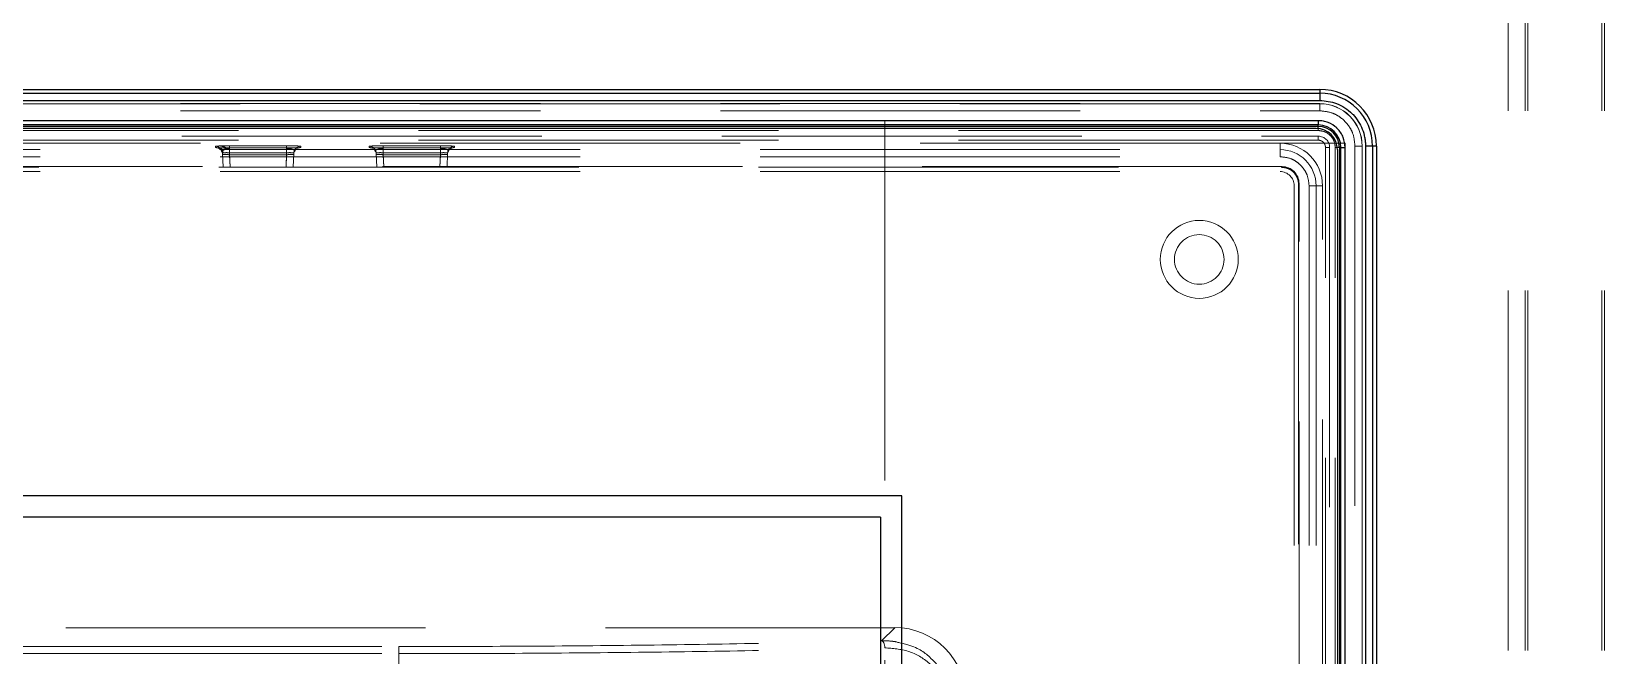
# Model space of a CAD drawing. Header units: millimetres. Extents: x 108 to 5832, y 144 to 4056.
# Drawn here: x 1357.6 to 1468.6, y 1583.6 to 1627.7 of the extents above; entities that cross this region are included whole.
import ezdxf

# ---------------------------------------------------------------- set-up
doc = ezdxf.new("R2010")
doc.units = ezdxf.units.MM
doc.header["$LTSCALE"] = 20
doc.linetypes.add('HIDDEN', pattern=[1.905, 1.27, -0.635])

msp = doc.modelspace()

# ---------------------------------------------------------------- linework, layer by layer
at = {"color": 1, "linetype": 'HIDDEN', "lineweight": 18}
for p, q in [((1461.8, 1761.81), (1461.8, 1137.81)), ((1463, 1761.81), (1463, 1137.81)), ((1463.2, 1761.81), (1463.2, 1137.81)), ((1468.4, 1761.81), (1468.4, 1137.81)), ((1468.6, 1761.81), (1468.6, 1137.81)), ((1417.8, 1519.81), (1417.8, 1719.81)), ((1139.5, 1622.61), (1448.5, 1622.61)), ((1448.5, 1622.6), (1139.5, 1622.6)), ((1139.5, 1622.1), (1448.5, 1622.1)), ((1448.5, 1622.61), (1448.5, 1622.6)), ((1448.5, 1622.1), (1448.5, 1622.6)), ((1448.4, 1620.71), (1139.6, 1620.71)), ((1139.6, 1620.31), (1448.4, 1620.31)), ((1448.4, 1620.02), (1139.6, 1620.02)), ((1448.4, 1620.71), (1448.4, 1620.86)), ((1448.4, 1620.31), (1448.4, 1620.02)), ((1445.7, 1619.81), (1142.3, 1619.81)), ((1142.3, 1619.36), (1445.7, 1619.36)), ((1142.3, 1618.86), (1445.7, 1618.86)), ((1370.56, 1619.6), (1370.56, 1619.51)), ((1371.1, 1618.11), (1371.06, 1619.12)), ((1371.56, 1619.63), (1371.56, 1619.14)), ((1375.59, 1619.63), (1371.56, 1619.63)), ((1371.56, 1619), (1371.56, 1619.48)), ((1371.56, 1619.48), (1375.59, 1619.48)), ((1375.59, 1619.48), (1371.56, 1619.48)), ((1371.6, 1618.11), (1371.56, 1619.14)), ((1375.59, 1619.14), (1371.56, 1619.14)), ((1371.56, 1619), (1371.6, 1618.11)), ((1371.56, 1619), (1375.59, 1619)), ((1375.56, 1618.11), (1375.59, 1619.14)), ((1375.56, 1618.11), (1375.59, 1619)), ((1375.59, 1619.63), (1375.59, 1619.14)), ((1375.59, 1619), (1375.59, 1619.48)), ((1376.06, 1618.11), (1376.09, 1619.12)), ((1376.59, 1619.51), (1376.59, 1619.6)), ((1381.41, 1619.6), (1381.41, 1619.51)), ((1381.91, 1619.12), (1381.95, 1618.11)), ((1382.41, 1619.63), (1382.41, 1619.14)), ((1386.44, 1619.63), (1382.41, 1619.63)), ((1382.41, 1619.48), (1382.41, 1619)), ((1382.41, 1619.48), (1386.44, 1619.48)), ((1386.44, 1619.48), (1382.41, 1619.48)), ((1382.45, 1618.11), (1382.41, 1619.14)), ((1386.44, 1619.14), (1382.41, 1619.14)), ((1382.45, 1618.11), (1382.41, 1619)), ((1382.41, 1619), (1386.44, 1619)), ((1386.41, 1618.11), (1386.44, 1619.14)), ((1386.41, 1618.11), (1386.44, 1619)), ((1386.44, 1619.63), (1386.44, 1619.14)), ((1386.44, 1619.48), (1386.44, 1619)), ((1386.91, 1618.11), (1386.94, 1619.12)), ((1387.44, 1619.51), (1387.44, 1619.6)), ((1445.7, 1619.81), (1445.7, 1619.36)), ((1450.3, 1619.81), (1445.7, 1619.81)), ((1445.7, 1619.36), (1445.7, 1618.86)), ((1448.91, 1381.71), (1448.91, 1619.52)), ((1449.2, 1619.51), (1448.91, 1619.51)), ((1449.2, 1619.51), (1449.2, 1381.71)), ((1449.6, 1381.71), (1449.6, 1619.51)), ((1449.74, 1619.51), (1449.6, 1619.51)), ((1450.3, 1379.81), (1450.3, 1619.81)), ((1451.49, 1619.61), (1450.99, 1619.61)), ((1450.99, 1619.61), (1450.99, 1381.61)), ((1451.49, 1381.61), (1451.49, 1619.61)), ((1451.49, 1619.61), (1451.5, 1619.61)), ((1451.5, 1619.61), (1451.5, 1381.61)), ((1445.85, 1618.16), (1142.16, 1618.16)), ((1142.2, 1618.11), (1445.8, 1618.11)), ((1142.3, 1617.81), (1445.7, 1617.81)), ((1446.7, 1616.81), (1446.7, 1384.41)), ((1447, 1616.91), (1447, 1384.31)), ((1447.04, 1384.27), (1447.04, 1616.96)), ((1447.75, 1616.81), (1448.25, 1616.81)), ((1447.75, 1616.81), (1447.75, 1384.41)), ((1448.25, 1616.81), (1448.7, 1616.81)), ((1448.25, 1616.81), (1448.25, 1384.41)), ((1448.7, 1384.41), (1448.7, 1616.81)), ((1169.5, 1585.61), (1418.51, 1585.61)), ((1418.51, 1585.61), (1417.58, 1584.69)), ((1204.5, 1584.28), (1383.5, 1584.28)), ((1204.5, 1583.78), (1383.5, 1583.78)), ((1383.5, 1584.28), (1383.5, 1583.78)), ((1383.5, 1583.78), (1383.5, 1429.34))]:
    msp.add_line(p, q, dxfattribs=at)
at = {"color": 7, "linetype": 'Continuous', "lineweight": 25}
for p, q in [((1139.5, 1623.61), (1448.5, 1623.61)), ((1139.5, 1623.34), (1448.5, 1623.34)), ((1448.5, 1623.61), (1448.5, 1623.34)), ((1448.5, 1623.34), (1448.5, 1622.84)), ((1139.5, 1622.84), (1448.5, 1622.84)), ((1448.4, 1621.4), (1139.6, 1621.4)), ((1448.4, 1621.1), (1139.6, 1621.1)), ((1139.6, 1621.01), (1448.4, 1621.01)), ((1448.4, 1621.4), (1448.4, 1621.1)), ((1448.4, 1621.01), (1448.4, 1621.1)), ((1448.25, 1620.86), (1139.75, 1620.86)), ((1449.75, 1619.36), (1449.75, 1381.86)), ((1449.99, 1619.51), (1449.9, 1619.51)), ((1449.9, 1619.51), (1449.9, 1381.71)), ((1449.99, 1619.51), (1450.29, 1619.51)), ((1449.99, 1381.71), (1449.99, 1619.51)), ((1450.29, 1381.71), (1450.29, 1619.51)), ((1451.73, 1619.61), (1451.73, 1381.61)), ((1452.23, 1619.61), (1451.73, 1619.61)), ((1452.23, 1619.61), (1452.23, 1381.61)), ((1452.5, 1619.61), (1452.23, 1619.61)), ((1452.5, 1619.61), (1452.5, 1381.61)), ((1419, 1594.91), (1169, 1594.91)), ((1419, 1406.31), (1419, 1594.91)), ((1417.5, 1593.41), (1170.5, 1593.41)), ((1417.5, 1593.41), (1417.5, 1407.81))]:
    msp.add_line(p, q, dxfattribs=at)
at = {"color": 8, "linetype": 'Continuous', "lineweight": 25}
for p, q in [((1448.4, 1620.86), (1448.4, 1621.01)), ((1449.9, 1619.51), (1449.74, 1619.51))]:
    msp.add_line(p, q, dxfattribs=at)
at = {"color": 1, "linetype": 'HIDDEN', "lineweight": 18, "flags": 128}
msp.add_lwpolyline([(1417.8, 1584.19), (1417.8, 1584.28), (1417.78, 1584.38), (1417.76, 1584.46), (1417.74, 1584.53), (1417.7, 1584.6), (1417.67, 1584.64), (1417.63, 1584.68), (1417.58, 1584.69)], dxfattribs=at)
at = {"color": 1, "linetype": 'HIDDEN', "lineweight": 18}
for radius in [2.75, 1.75]:
    msp.add_circle((1440, 1611.61), radius, dxfattribs=at)
at = {"color": 7, "linetype": 'Continuous', "lineweight": 25}
for centre, radius in [((1448.5, 1619.61), 4), ((1448.5, 1619.61), 3.73), ((1448.4, 1619.51), 1.59), ((1448.4, 1619.51), 1.49), ((1448.25, 1619.36), 1.5)]:
    msp.add_arc(centre, radius, 0, 90, dxfattribs=at)
at = {"color": 1, "linetype": 'HIDDEN', "lineweight": 18}
for centre, radius, start, end in [((1448.5, 1619.61), 3, 0, 90), ((1448.5, 1619.61), 2.99, 0, 90), ((1448.4, 1619.51), 0.8, 360, 90), ((1370.56, 1619.1), 0.5, 2.0162, 89.9935), ((1370.56, 1619.01), 0.5, 2.0106, 90.0133), ((1376.59, 1619.1), 0.5, 90.0065, 177.9838), ((1376.59, 1619.01), 0.5, 89.9867, 177.9894), ((1381.41, 1619.1), 0.5, 2.0162, 89.9935), ((1381.41, 1619.01), 0.5, 2.0106, 90.0201), ((1387.44, 1619.1), 0.5, 90.0036, 177.9799), ((1387.44, 1619.01), 0.5, 89.9867, 177.9894), ((1445.7, 1616.81), 3, 0, 90), ((1445.7, 1616.81), 2.55, 0, 90), ((1445.7, 1616.81), 1, 0, 90)]:
    msp.add_arc(centre, radius, start, end, dxfattribs=at)
for centre, major_axis, ratio, start_param, end_param in [((1445.84, 1616.96), (-0.85, -0.85), 0.998783, 2.356803, 3.926382), ((1418.5, 1580.61), (-3.55, -3.55), 0.997265, 2.357564, 3.925621)]:
    msp.add_ellipse(centre, major_axis=major_axis, ratio=ratio, start_param=start_param, end_param=end_param, dxfattribs=at)
at = {"color": 7, "linetype": 'Continuous', "lineweight": 25}
for points, knots in [([(1448.5, 1622.84), (1448.91, 1622.8), (1449.53, 1622.73), (1450.29, 1622.33), (1450.63, 1622.05), (1450.81, 1621.87), (1451.11, 1621.56), (1451.46, 1621), (1451.64, 1620.41), (1451.69, 1620.11), (1451.72, 1619.91), (1451.73, 1619.72), (1451.73, 1619.61)], [0, 0, 0, 0, 0.23939, 0.369598, 0.499901, 0.501728, 0.518118, 0.759367, 0.879582, 0.885632, 0.939516, 1, 1, 1, 1]), ([(1450.29, 1619.51), (1450.26, 1619.75), (1450.23, 1620.12), (1449.99, 1620.56), (1449.83, 1620.76), (1449.73, 1620.85), (1449.72, 1620.87), (1449.54, 1621.04), (1449.22, 1621.25), (1448.87, 1621.35), (1448.69, 1621.38), (1448.57, 1621.4), (1448.46, 1621.4), (1448.4, 1621.4)], [0, 0, 0, 0, 0.239392, 0.369567, 0.499904, 0.500531, 0.505125, 0.51778, 0.759387, 0.879559, 0.885596, 0.939514, 1, 1, 1, 1])]:
    msp.add_open_spline(points, degree=3, knots=knots, dxfattribs=at)
at = {"color": 1, "linetype": 'HIDDEN', "lineweight": 18}
for points, knots in [([(1448.5, 1622.1), (1448.82, 1622.07), (1449.3, 1622.02), (1449.88, 1621.71), (1450.27, 1621.39), (1450.6, 1620.99), (1450.91, 1620.41), (1450.96, 1619.93), (1450.99, 1619.61)], [0, 0, 0, 0, 0.239437, 0.369472, 0.5, 0.630001, 0.760563, 1, 1, 1, 1]), ([(1449.6, 1619.51), (1449.58, 1619.66), (1449.55, 1619.9), (1449.41, 1620.17), (1449.25, 1620.36), (1449.06, 1620.52), (1448.78, 1620.67), (1448.55, 1620.69), (1448.4, 1620.71)], [0, 0, 0, 0, 0.239433, 0.369055, 0.499974, 0.629538, 0.760548, 1, 1, 1, 1]), ([(1448.91, 1619.52), (1448.9, 1619.58), (1448.89, 1619.69), (1448.8, 1619.84), (1448.67, 1619.96), (1448.53, 1620.02), (1448.44, 1620.02), (1448.4, 1620.02)], [0, 0, 0, 0, 0.220652, 0.43944, 0.652788, 0.871939, 1, 1, 1, 1]), ([(1370.84, 1619.62), (1370.77, 1619.61), (1370.65, 1619.61), (1370.57, 1619.6), (1370.57, 1619.6), (1370.56, 1619.6)], [0, 0, 0, 0, 0.455179, 0.726603, 1, 1, 1, 1]), ([(1370.56, 1619.51), (1370.58, 1619.51), (1370.6, 1619.5), (1370.78, 1619.49), (1370.97, 1619.49), (1371.15, 1619.49), (1371.35, 1619.48), (1371.49, 1619.48), (1371.56, 1619.48)], [0, 0, 0, 0, 0.225294, 0.466625, 0.595578, 0.725234, 0.862213, 1, 1, 1, 1]), ([(1371.3, 1619.49), (1371.27, 1619.51), (1371.2, 1619.55), (1371.07, 1619.59), (1370.94, 1619.62), (1370.84, 1619.62), (1370.8, 1619.62)], [0, 0, 0, 0, 0.23834, 0.484848, 0.738796, 1, 1, 1, 1]), ([(1371.56, 1619.63), (1371.44, 1619.62), (1371.19, 1619.62), (1370.93, 1619.62), (1370.85, 1619.62), (1370.84, 1619.62)], [0, 0, 0, 0, 0.459367, 0.934218, 1, 1, 1, 1]), ([(1370.95, 1619.47), (1370.97, 1619.45), (1371.02, 1619.4), (1371.06, 1619.31), (1371.09, 1619.22), (1371.1, 1619.16), (1371.1, 1619.13)], [0, 0, 0, 0, 0.262464, 0.519523, 0.766708, 1, 1, 1, 1]), ([(1371.56, 1619.45), (1371.51, 1619.45), (1371.41, 1619.44), (1371.25, 1619.41), (1371.09, 1619.36), (1371, 1619.3), (1371.02, 1619.24), (1371.02, 1619.21)], [0, 0, 0, 0, 0.146318, 0.285874, 0.544815, 0.781444, 1, 1, 1, 1]), ([(1371.03, 1619.3), (1371.03, 1619.3), (1371.03, 1619.3), (1371.06, 1619.31), (1371.1, 1619.31), (1371.15, 1619.32), (1371.17, 1619.32)], [0, 0, 0, 0, 0.033978, 0.355511, 0.677571, 1, 1, 1, 1]), ([(1371.56, 1619.14), (1371.49, 1619.14), (1371.36, 1619.15), (1371.2, 1619.14), (1371.11, 1619.13), (1371.07, 1619.13), (1371.06, 1619.12), (1371.06, 1619.12)], [0, 0, 0, 0, 0.251486, 0.498696, 0.735612, 0.864459, 1, 1, 1, 1]), ([(1371.06, 1619.03), (1371.07, 1619.03), (1371.08, 1619.02), (1371.17, 1619.02), (1371.26, 1619.01), (1371.35, 1619.01), (1371.45, 1619.01), (1371.53, 1619), (1371.56, 1619)], [0, 0, 0, 0, 0.2187444, 0.4577729, 0.5855981, 0.7185224, 0.8567036, 1, 1, 1, 1]), ([(1376.41, 1619.61), (1376.37, 1619.62), (1376.25, 1619.62), (1375.97, 1619.62), (1375.72, 1619.62), (1375.59, 1619.63)], [0, 0, 0, 0, 0.2095433, 0.6111918, 1, 1, 1, 1]), ([(1375.59, 1619.48), (1375.66, 1619.48), (1375.81, 1619.48), (1376.01, 1619.49), (1376.19, 1619.49), (1376.39, 1619.49), (1376.55, 1619.5), (1376.58, 1619.51), (1376.59, 1619.51)], [0, 0, 0, 0, 0.140296, 0.280186, 0.409774, 0.540766, 0.78022, 1, 1, 1, 1]), ([(1376.13, 1619.21), (1376.14, 1619.24), (1376.15, 1619.3), (1376.06, 1619.37), (1375.91, 1619.41), (1375.74, 1619.44), (1375.64, 1619.45), (1375.59, 1619.45)], [0, 0, 0, 0, 0.218615, 0.455256, 0.714225, 0.85377, 1, 1, 1, 1]), ([(1376.09, 1619.12), (1376.09, 1619.12), (1376.09, 1619.13), (1376.05, 1619.13), (1375.96, 1619.14), (1375.79, 1619.15), (1375.66, 1619.14), (1375.59, 1619.14)], [0, 0, 0, 0, 0.135491, 0.264361, 0.501181, 0.748388, 1, 1, 1, 1]), ([(1375.59, 1619), (1375.63, 1619), (1375.7, 1619.01), (1375.8, 1619.01), (1375.89, 1619.01), (1375.99, 1619.02), (1376.07, 1619.02), (1376.08, 1619.03), (1376.09, 1619.03)], [0, 0, 0, 0, 0.143296, 0.281476, 0.4144, 0.542225, 0.781219, 1, 1, 1, 1]), ([(1376.59, 1619.6), (1376.59, 1619.6), (1376.58, 1619.6), (1376.52, 1619.61), (1376.45, 1619.61), (1376.41, 1619.61)], [0, 0, 0, 0, 0.3373764, 0.6741173, 1, 1, 1, 1]), ([(1381.67, 1619.62), (1381.61, 1619.61), (1381.5, 1619.61), (1381.42, 1619.6), (1381.42, 1619.6), (1381.41, 1619.6)], [0, 0, 0, 0, 0.432434, 0.715222, 1, 1, 1, 1]), ([(1381.41, 1619.51), (1381.43, 1619.51), (1381.45, 1619.5), (1381.62, 1619.49), (1381.82, 1619.49), (1382, 1619.49), (1382.2, 1619.48), (1382.34, 1619.48), (1382.41, 1619.48)], [0, 0, 0, 0, 0.224515, 0.465463, 0.59459, 0.724378, 0.861793, 1, 1, 1, 1]), ([(1382.41, 1619.63), (1382.29, 1619.62), (1382.04, 1619.62), (1381.77, 1619.62), (1381.69, 1619.62), (1381.67, 1619.62)], [0, 0, 0, 0, 0.443293, 0.900566, 1, 1, 1, 1]), ([(1382.41, 1619.45), (1382.36, 1619.45), (1382.26, 1619.44), (1382.1, 1619.41), (1381.94, 1619.37), (1381.85, 1619.3), (1381.87, 1619.24), (1381.87, 1619.21)], [0, 0, 0, 0, 0.146287, 0.285843, 0.544862, 0.781415, 1, 1, 1, 1]), ([(1382.41, 1619.14), (1382.34, 1619.14), (1382.21, 1619.15), (1382.05, 1619.14), (1381.96, 1619.13), (1381.92, 1619.13), (1381.91, 1619.12), (1381.91, 1619.12)], [0, 0, 0, 0, 0.251481, 0.498686, 0.735566, 0.864469, 1, 1, 1, 1]), ([(1381.91, 1619.03), (1381.92, 1619.03), (1381.93, 1619.02), (1382.02, 1619.02), (1382.11, 1619.01), (1382.2, 1619.01), (1382.3, 1619.01), (1382.38, 1619), (1382.41, 1619)], [0, 0, 0, 0, 0.218744, 0.457771, 0.585596, 0.71852, 0.856628, 1, 1, 1, 1]), ([(1387.18, 1619.62), (1387.17, 1619.62), (1387.08, 1619.62), (1386.82, 1619.62), (1386.57, 1619.62), (1386.44, 1619.63)], [0, 0, 0, 0, 0.099197, 0.557157, 1, 1, 1, 1]), ([(1386.44, 1619.48), (1386.51, 1619.48), (1386.66, 1619.48), (1386.86, 1619.49), (1387.04, 1619.49), (1387.23, 1619.49), (1387.4, 1619.5), (1387.43, 1619.51), (1387.44, 1619.51)], [0, 0, 0, 0, 0.137793, 0.275453, 0.40451, 0.534268, 0.775384, 1, 1, 1, 1]), ([(1386.98, 1619.21), (1386.99, 1619.24), (1387, 1619.3), (1386.91, 1619.37), (1386.76, 1619.41), (1386.59, 1619.44), (1386.49, 1619.45), (1386.44, 1619.45)], [0, 0, 0, 0, 0.2185971, 0.455271, 0.7141405, 0.8537051, 1, 1, 1, 1]), ([(1386.94, 1619.12), (1386.94, 1619.12), (1386.94, 1619.13), (1386.9, 1619.13), (1386.81, 1619.14), (1386.64, 1619.15), (1386.51, 1619.14), (1386.44, 1619.14)], [0, 0, 0, 0, 0.135488, 0.264327, 0.501155, 0.748372, 1, 1, 1, 1]), ([(1386.44, 1619), (1386.48, 1619), (1386.55, 1619.01), (1386.65, 1619.01), (1386.74, 1619.01), (1386.84, 1619.02), (1386.92, 1619.02), (1386.93, 1619.03), (1386.94, 1619.03)], [0, 0, 0, 0, 0.1432999, 0.2814124, 0.4144049, 0.5421774, 0.7812504, 1, 1, 1, 1]), ([(1387.44, 1619.6), (1387.44, 1619.6), (1387.43, 1619.6), (1387.36, 1619.61), (1387.25, 1619.61), (1387.18, 1619.62)], [0, 0, 0, 0, 0.284037, 0.567599, 1, 1, 1, 1]), ([(1445.7, 1618.86), (1445.96, 1618.83), (1446.36, 1618.79), (1446.83, 1618.54), (1447.16, 1618.27), (1447.42, 1617.95), (1447.68, 1617.47), (1447.72, 1617.07), (1447.75, 1616.81)], [0, 0, 0, 0, 0.239445, 0.369358, 0.500001, 0.629854, 0.760559, 1, 1, 1, 1]), ([(1445.8, 1618.11), (1445.94, 1618.1), (1446.21, 1618.07), (1446.57, 1617.87), (1446.84, 1617.56), (1446.98, 1617.23), (1447, 1617), (1447, 1616.91)], [0, 0, 0, 0, 0.214752, 0.429512, 0.644156, 0.85874, 1, 1, 1, 1]), ([(1383.5, 1584.28), (1386.44, 1584.28), (1392.32, 1584.29), (1401.02, 1584.37), (1409.53, 1584.5), (1414.9, 1584.63), (1417.58, 1584.69)], [0, 0, 0, 0, 0.24998, 0.499967, 0.74997, 1, 1, 1, 1]), ([(1417.58, 1584.69), (1417.82, 1584.69), (1418.11, 1584.68), (1418.42, 1584.64), (1418.49, 1584.63), (1418.51, 1584.63), (1418.52, 1584.63), (1418.52, 1584.63), (1418.52, 1584.63), (1418.52, 1584.63), (1418.47, 1584.63), (1420.09, 1584.3), (1420.82, 1583.7), (1421.78, 1582.73), (1422.29, 1581.85), (1422.64, 1580.87), (1422.68, 1580.17), (1422.71, 1579.82)], [0, 0, 0, 0, 0.092662, 0.115885, 0.121712, 0.123185, 0.123554, 0.123655, 0.123679, 0.123687, 0.123691, 0.246695, 0.494291, 0.625532, 0.746197, 0.874641, 1, 1, 1, 1]), ([(1383.5, 1583.78), (1386.42, 1583.78), (1392.29, 1583.79), (1401.01, 1583.87), (1409.61, 1584), (1415.07, 1584.13), (1417.8, 1584.19)], [0, 0, 0, 0, 0.246695, 0.495589, 0.746687, 1, 1, 1, 1]), ([(1417.8, 1584.19), (1418.37, 1584.15), (1419.5, 1584.06), (1420.77, 1583.32), (1421.59, 1582.46), (1422.07, 1581.67), (1422.39, 1580.78), (1422.43, 1580.14), (1422.46, 1579.82)], [0, 0, 0, 0, 0.248402, 0.497534, 0.623288, 0.748671, 0.873952, 1, 1, 1, 1])]:
    msp.add_open_spline(points, degree=3, knots=knots, dxfattribs=at)

doc.saveas('drawing.dxf')
